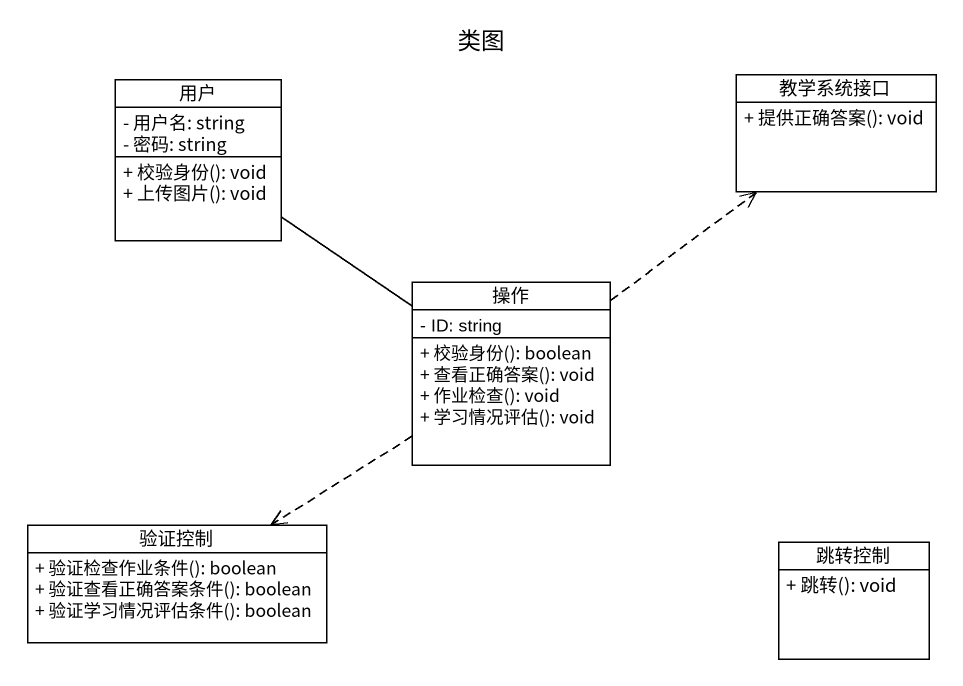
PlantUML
@startuml
title 类图
hide circle
hide empty members
skinparam classAttributeIconSize 0
class 用户 {
  - 用户名: string
  - 密码: string
  + 校验身份(): void
  + 上传图片(): void
}
class 教学系统接口 {
  + 提供正确答案(): void
}
class 操作 {
  - ID: string
  + 校验身份(): boolean
  + 查看正确答案(): void
  + 作业检查(): void
  + 学习情况评估(): void
}
class 验证控制 {
  + 验证检查作业条件(): boolean
  + 验证查看正确答案条件(): boolean
  + 验证学习情况评估条件(): boolean
}
class 跳转控制 {
  + 跳转(): void
}
用户 -- 操作
操作 .up.> 教学系统接口
操作 ..> 验证控制
@enduml
